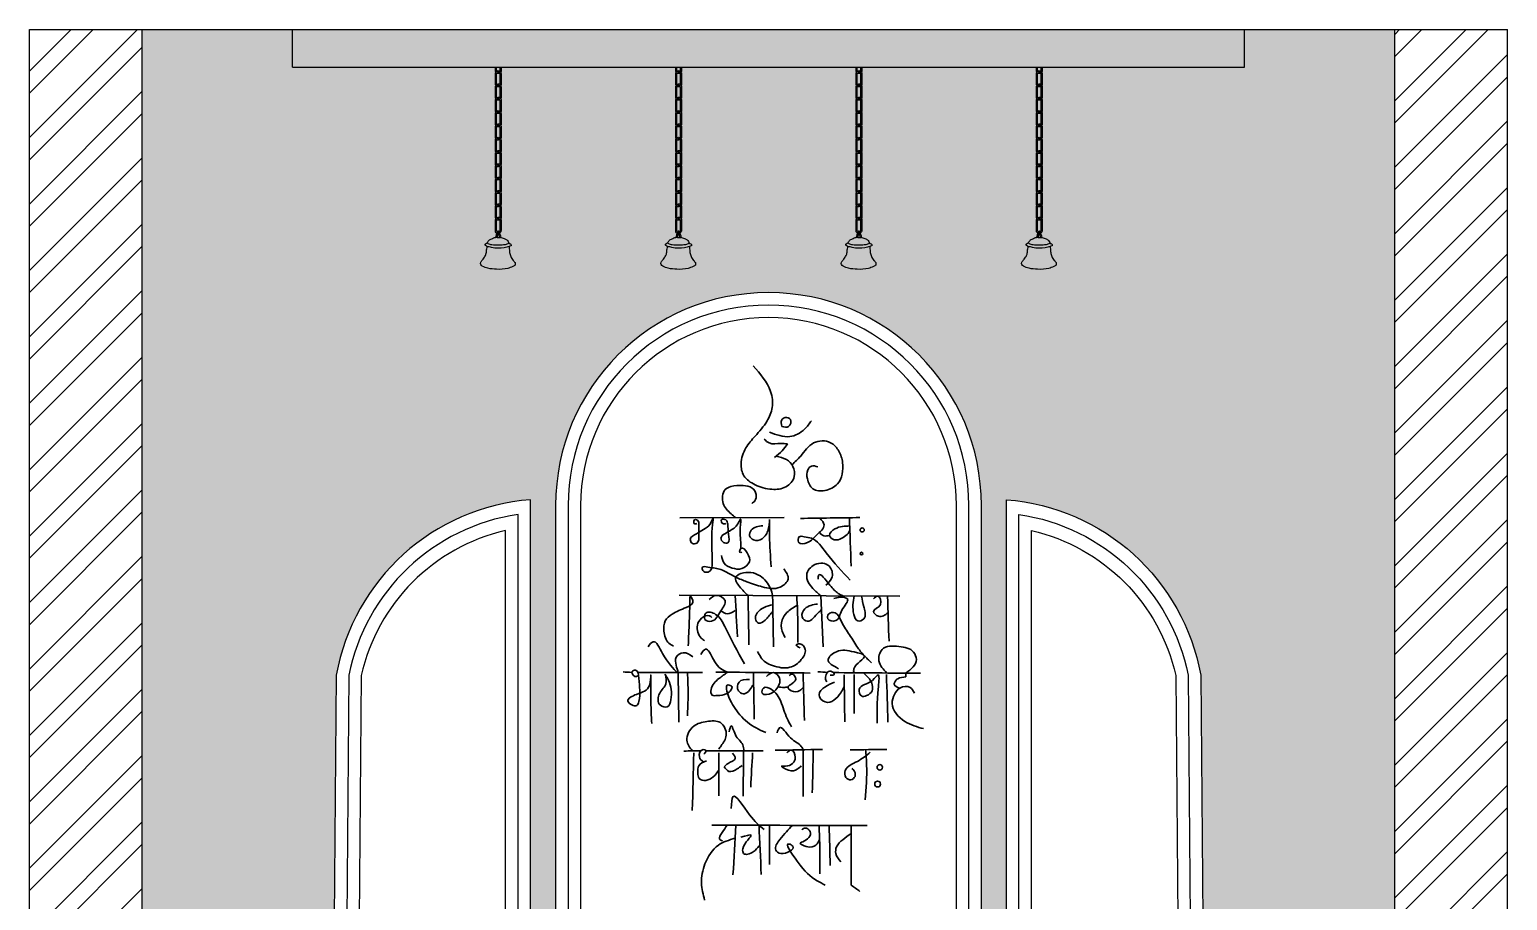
# Model space of a CAD drawing. Header units: inches. Extents: x 12792 to 19925, y -3298 to -817.
# Drawn here: x 17977.4 to 18095.4, y -947.3 to -877.7 of the extents above; entities that cross this region are included whole.
import ezdxf

# ---------------------------------------------------------------- set-up
doc = ezdxf.new("R2010")
doc.units = ezdxf.units.IN
doc.header["$MEASUREMENT"] = 0
doc.layers.add('IEL-HATCH-002', color=7, linetype='Continuous')

# ---------------------------------------------------------------- blocks, each defined once
blk = doc.blocks.new('gre')
at = {"color": 253, "lineweight": 30}
for p, q in [((18587.99, -1578.35), (18595.98, -1578.31)), ((18587.94, -1584.26), (18604.81, -1584.33)), ((18598.78, -1584.3), (18598.95, -1588.19)), ((18587.88, -1590.24), (18587.93, -1593.96))]:
    blk.add_line(p, q, dxfattribs=at)
for centre, radius in [((18601.93, -1579.27), 0.157), ((18601.88, -1581.08), 0.1), ((18603.27, -1597.4), 0.208), ((18603.11, -1598.68), 0.221)]:
    blk.add_circle(centre, radius, dxfattribs=at)
for points in [[(18595.34, -1573.65), (18596.14, -1573.9), (18596.64, -1574.42), (18596.74, -1575.2), (18596.1, -1575.98), (18595.03, -1576.17), (18593.75, -1575.82), (18592.89, -1575.13), (18592.68, -1574.22), (18593.05, -1573.01), (18593.75, -1572.11), (18594.66, -1570.95), (18595.06, -1569.92), (18594.93, -1568.7), (18593.61, -1566.75)], [(18598.05, -1570.93), (18597.53, -1571.57), (18596.39, -1572.14), (18594.86, -1571.8)], [(18595.8, -1571.36), (18596.31, -1571.38), (18596.45, -1570.83), (18596.05, -1570.69), (18595.78, -1570.87), (18595.8, -1571.36)], [(18594.44, -1572.34), (18594.83, -1572.63), (18595.71, -1572.67), (18596.22, -1572.7)], [(18596.56, -1574.29), (18597.23, -1573.63), (18598.22, -1572.63), (18599.52, -1572.61), (18600.15, -1573.26), (18600.43, -1574.13), (18600.04, -1575.76), (18599.08, -1576.26), (18598.16, -1576.13), (18597.74, -1575.37), (18597.77, -1574.69), (18598.05, -1574.4), (18598.55, -1574.46)], [(18596.22, -1572.7), (18595.82, -1573.23), (18595.22, -1573.74)], [(18592.26, -1578.33), (18591.92, -1578.04), (18591.32, -1577.26), (18591.27, -1576.69), (18591.47, -1576.19), (18591.89, -1575.96), (18592.83, -1575.89), (18593.52, -1576.07), (18593.83, -1576.56), (18593.72, -1577.06), (18593.5, -1577.25)], [(18589.31, -1578.78), (18589.1, -1578.79), (18589.12, -1578.51), (18589.4, -1578.59), (18589.45, -1578.93), (18589.46, -1579.72), (18589.3, -1580.27), (18588.94, -1580.29), (18588.8, -1580), (18589.27, -1579.56), (18589.8, -1579.23), (18590.33, -1578.79), (18590.54, -1578.36), (18590.5, -1578.86), (18590.44, -1579.87), (18590.46, -1581.21), (18590.46, -1581.9), (18590.38, -1582.33), (18590.08, -1582.51), (18589.76, -1582.37), (18589.71, -1582.14), (18590.15, -1582.11), (18591.13, -1582.3), (18592.28, -1582.88), (18593.12, -1583.23), (18594.3, -1583.62), (18595.66, -1583.64), (18596.27, -1583.02), (18595.94, -1582.24)], [(18591.52, -1578.78), (18591.28, -1578.79), (18591.17, -1578.49), (18591.51, -1578.51), (18591.66, -1578.84), (18591.72, -1579.59), (18591.66, -1580.26), (18591.34, -1580.22), (18591.14, -1579.89), (18591.43, -1579.56), (18591.9, -1579.29), (18592.49, -1578.71), (18592.63, -1578.44), (18592.62, -1579.12), (18592.65, -1580.19), (18592.66, -1580.69)], [(18594.35, -1578.95), (18593.45, -1579.29), (18593.33, -1579.72), (18593.63, -1580.04), (18594.29, -1579.94), (18594.75, -1579.24), (18594.85, -1578.48)], [(18594.85, -1578.48), (18594.85, -1579.7), (18594.98, -1582.09)], [(18598.69, -1578.37), (18599.02, -1578.89), (18598.45, -1579.66), (18597.75, -1580.24), (18597.07, -1580.21), (18597.11, -1579.8), (18597.49, -1579.79), (18598.05, -1579.91), (18599.18, -1581.02), (18601.02, -1583.11)], [(18597.22, -1578.39), (18601.76, -1578.33)], [(18600.98, -1578.97), (18599.84, -1579.2), (18599.44, -1579.69), (18599.8, -1580.02), (18600.37, -1579.9), (18600.99, -1579.24), (18600.98, -1578.97)], [(18600.95, -1578.34), (18601.09, -1582.05)], [(18598.65, -1579.47), (18598.99, -1579.72), (18599.44, -1579.69)], [(18592.74, -1580.97), (18592.58, -1580.97), (18592.66, -1580.69), (18593.14, -1581.03), (18593.31, -1581.71), (18592.73, -1582.22), (18591.99, -1582.18), (18591.38, -1581.82), (18591.19, -1581.22)], [(18593.21, -1584.28), (18592.55, -1583.58), (18592.27, -1582.88), (18592.66, -1582.61), (18594.13, -1582.78), (18594.92, -1583.74), (18595.09, -1584.29)], [(18598.78, -1584.3), (18598.16, -1583.74), (18597.69, -1582.72), (18598.32, -1581.92), (18599.42, -1582.05), (18599.63, -1582.85), (18599.15, -1583.5)], [(18598.57, -1583.03), (18598.6, -1582.73), (18599.46, -1583.48), (18600.1, -1584.12), (18600.46, -1584.31)], [(18588.78, -1584.26), (18589, -1584.79), (18588.49, -1585.19), (18587.41, -1585.7), (18586.89, -1586.21), (18586.78, -1587), (18587.17, -1587.93), (18587.52, -1588.15)], [(18588.78, -1584.26), (18588.72, -1586.25), (18588.64, -1588.12)], [(18590.24, -1584.58), (18590.76, -1584.27), (18591.45, -1584.66), (18591.13, -1585.45), (18590.43, -1586.24), (18589.91, -1586.1), (18589.99, -1585.63), (18590.73, -1585.72), (18591.43, -1586.64), (18592.93, -1589.5)], [(18592.23, -1584.27), (18592.4, -1587.43)], [(18593.21, -1584.28), (18593.28, -1588.04)], [(18595.09, -1584.29), (18595.15, -1588.2)], [(18596.93, -1584.29), (18597.02, -1586.56), (18597.01, -1587.88)], [(18598.52, -1584.93), (18597.56, -1585.29), (18597.34, -1585.9), (18597.74, -1586.25), (18598.59, -1585.57), (18598.78, -1585.41), (18598.83, -1585.33)], [(18599.76, -1584.51), (18600.24, -1584.41), (18600.8, -1584.54), (18600.38, -1585.39), (18599.91, -1586.2), (18599.3, -1586.05), (18599.35, -1585.71), (18599.87, -1585.6), (18600.3, -1586.18), (18600.89, -1587.17), (18601.53, -1588.18), (18602.06, -1588.85), (18602.64, -1589.41)], [(18601.31, -1584.31), (18601.29, -1585.73), (18601.6, -1586.22), (18602.05, -1586.07), (18602.07, -1585.21), (18601.87, -1584.32)], [(18602.79, -1584.53), (18603.13, -1584.32), (18603.32, -1584.97), (18602.79, -1585.49), (18603.17, -1585.87), (18603.9, -1585.6)], [(18603.86, -1584.32), (18603.98, -1587.78)], [(18590.45, -1585.96), (18590.26, -1585.82), (18589.66, -1586.02), (18589.34, -1586.55), (18589.64, -1587.54), (18589.89, -1587.73)], [(18591.13, -1585.46), (18591.62, -1585.68), (18592.22, -1585.43)], [(18595.1, -1584.99), (18594.43, -1585.19), (18593.81, -1585.81), (18593.78, -1586.06), (18594.02, -1586.39), (18594.51, -1586.17), (18595.04, -1585.54), (18595.08, -1585.49)], [(18596.96, -1585.02), (18596.18, -1585.58), (18595.82, -1586.15), (18595.81, -1587), (18596.04, -1587.48)], [(18585.57, -1588.19), (18585.95, -1587.81), (18586.68, -1588.71), (18587.88, -1590.24)], [(18589.6, -1588.79), (18589.96, -1588.37), (18590.57, -1589.18), (18591.51, -1590.08), (18591.65, -1590.13)], [(18597.19, -1588.28), (18596.89, -1588.05), (18597.16, -1587.98), (18597.58, -1588.4), (18597.28, -1589.18), (18596.41, -1589.76), (18595.07, -1589.63), (18594.54, -1589.38), (18593.93, -1588.55)], [(18603.82, -1590.2), (18603.21, -1589.28), (18603.45, -1588.41), (18604.74, -1588.17), (18605.86, -1588.61), (18606.07, -1589.17), (18605.26, -1590.21)], [(18587.88, -1590.16), (18587.72, -1589.61), (18587.72, -1588.99), (18588.26, -1588.65), (18588.99, -1588.97)], [(18600.13, -1589.87), (18599.33, -1589.18), (18599.96, -1588.57), (18601.32, -1588.59), (18602.1, -1588.89), (18601.29, -1589.88), (18601.29, -1590.18)], [(18583.67, -1590.12), (18584.33, -1590.15)], [(18584.78, -1590.42), (18584.7, -1590.47), (18584.34, -1590.11), (18584.62, -1589.98), (18584.87, -1590.6), (18584.87, -1592.37), (18584.71, -1592.69), (18584.04, -1592.35), (18584.7, -1591.83), (18585.67, -1591.15), (18585.78, -1590.37), (18585.78, -1591.9), (18585.86, -1594.06)], [(18584.8, -1590.16), (18589.74, -1590.16)], [(18586.87, -1590.3), (18586.94, -1591.02), (18586.46, -1591.74), (18586.51, -1592.66), (18587.04, -1592.78), (18587.32, -1592.24), (18587.13, -1590.75), (18586.87, -1590.3)], [(18588.58, -1590.1), (18588.63, -1592.09), (18588.58, -1593.46)], [(18591.66, -1590.14), (18590.99, -1590.62), (18590.39, -1591.46), (18590.46, -1591.88), (18590.87, -1591.92), (18591.59, -1591.77), (18591.96, -1591.23), (18591.7, -1591.11), (18591.75, -1592.05), (18592.13, -1592.77), (18593.17, -1593.96), (18594.56, -1594.75)], [(18590.76, -1590.13), (18597.95, -1590.2)], [(18593.62, -1590.16), (18593.68, -1593.72)], [(18594.62, -1590.46), (18595.15, -1590.17), (18595.61, -1590.58), (18595.32, -1591.49), (18594.61, -1591.85), (18594.29, -1591.74), (18594.39, -1591.35), (18594.97, -1591.44), (18595.71, -1592.38), (18596.19, -1593.67), (18596.54, -1594.31)], [(18596.34, -1590.4), (18596.57, -1590.28), (18596.85, -1590.66), (18596.44, -1591.09), (18596.27, -1591.26), (18596.51, -1591.56), (18597.17, -1591.53), (18597.4, -1591.33)], [(18597.41, -1590.19), (18597.51, -1593.83)], [(18598.55, -1590.11), (18599.29, -1590.15)], [(18599.47, -1590.37), (18599.8, -1590.31), (18599.54, -1590.06), (18599.12, -1590.61), (18599.22, -1590.87)], [(18599.72, -1590.17), (18606.38, -1590.22)], [(18600.55, -1590.34), (18600.6, -1593.94)], [(18601.31, -1590.31), (18601.32, -1593.28)], [(18602.07, -1590.24), (18602.48, -1590.65), (18602.68, -1591.56), (18602.27, -1591.93), (18601.87, -1591.95), (18601.71, -1591.45), (18602.72, -1590.76), (18603.14, -1590.34), (18603.17, -1591.24), (18603.07, -1594.02)], [(18603.78, -1590.31), (18603.9, -1593.96)], [(18605.27, -1590.5), (18604.64, -1590.64), (18604.45, -1590.84), (18604.38, -1591.06), (18604.81, -1591.35)], [(18605.26, -1590.21), (18605.27, -1590.5)], [(18593.32, -1590.69), (18592.52, -1590.9), (18592.48, -1591.56), (18592.84, -1591.79), (18593.53, -1591.21), (18593.59, -1591.09)], [(18595.5, -1591.26), (18595.94, -1591.3), (18596.27, -1591.26)], [(18599.82, -1590.91), (18599.08, -1591.27), (18598.63, -1591.86), (18599.11, -1592.41), (18600.29, -1591.72), (18600.52, -1591.28)], [(18605.92, -1591.73), (18605.6, -1591.31), (18604.81, -1591.35), (18604.4, -1591.83), (18604.21, -1592.52), (18605.19, -1593.9), (18606.62, -1594.45)], [(18588.96, -1596.15), (18588.54, -1595.34), (18589.06, -1594.26), (18590.06, -1593.91), (18591.1, -1593.99), (18591.54, -1594.95), (18591.15, -1595.76), (18590.97, -1596.02)], [(18591.76, -1594.68), (18591.92, -1594.24), (18592.24, -1594.91), (18592.8, -1595.69), (18592.89, -1596.14)], [(18595.43, -1594.76), (18595.6, -1594.39), (18596.46, -1595.16), (18597.28, -1595.81), (18597.43, -1596.06)], [(18589.84, -1596.4), (18589.99, -1596.12), (18589.79, -1596.05), (18589.49, -1596.6), (18589.82, -1597)], [(18592.86, -1596.2), (18592.84, -1599.6)], [(18595.28, -1596.1), (18598.9, -1596.03)], [(18596.17, -1596.29), (18596.5, -1596.08), (18596.82, -1596.63), (18596.07, -1597.31), (18595.79, -1597.31), (18596.3, -1597.63), (18596.97, -1597.55), (18597.28, -1597.28)], [(18597.43, -1596.06), (18597.42, -1599.63)], [(18598.19, -1596.05), (18598.12, -1599.35)], [(18601, -1596.07), (18603.8, -1596.03)], [(18602.19, -1596.05), (18602.27, -1597.24), (18602.16, -1599.89)], [(18589.07, -1596.3), (18588.95, -1600.7)], [(18590.03, -1596.92), (18589.44, -1597.28), (18589.37, -1597.83), (18589.47, -1598.25), (18589.99, -1598.4), (18590.98, -1597.62)], [(18590.98, -1596.3), (18590.98, -1599.57)], [(18592.01, -1596.32), (18592.23, -1596.72), (18591.68, -1597.11), (18591.39, -1597.36)], [(18591.39, -1597.36), (18591.74, -1597.71), (18592.37, -1597.53), (18592.75, -1597.26)], [(18593.56, -1596.29), (18593.41, -1598.92)], [(18602.54, -1596.25), (18601.56, -1596.95), (18600.64, -1597.64), (18600.68, -1598.18), (18601.06, -1598.35), (18601.38, -1598.1), (18601.23, -1597.56), (18601.15, -1597.49)], [(18591.92, -1600.54), (18592.07, -1599.64), (18593.32, -1601.03), (18594.44, -1602.16)], [(18590.44, -1601.82), (18602.3, -1601.85)], [(18591.61, -1601.83), (18591.23, -1602.39), (18591.04, -1602.89), (18591.26, -1603.02)], [(18592.27, -1601.83), (18592.06, -1605.62)], [(18594.05, -1601.83), (18594.22, -1605.59)], [(18594.84, -1601.83), (18594.84, -1604.83)], [(18596.6, -1601.84), (18595.65, -1602.91), (18595.32, -1603.72), (18595.72, -1603.98), (18596.62, -1603.42), (18596.35, -1603.26), (18596.97, -1604.58), (18598.5, -1606.07), (18599.1, -1606.41)], [(18598.64, -1601.84), (18598.69, -1603.64), (18598.7, -1605.54)], [(18599.4, -1601.84), (18599.49, -1604.89)], [(18601.09, -1601.85), (18601.09, -1606.4)], [(18592.21, -1602.82), (18590.95, -1603.35), (18589.92, -1604.78), (18589.65, -1606.25), (18589.89, -1607.54)], [(18592.67, -1602.74), (18593.43, -1602.58), (18592.81, -1603.62), (18592.87, -1603.98), (18593.61, -1603.85), (18594.05, -1603.4)], [(18597.32, -1602.18), (18597.55, -1602.04), (18597.95, -1602.31), (18597.39, -1603.09), (18597.22, -1603.16), (18597.91, -1603.49), (18598.5, -1603.24), (18598.64, -1602.97)], [(18601.09, -1602.45), (18600.44, -1602.93), (18599.97, -1603.48), (18599.91, -1603.98), (18600.31, -1604.63)], [(18601.09, -1606.4), (18601.76, -1606.88)]]:
    blk.add_spline(points, degree=3, dxfattribs=at)
for points in [[(18588.31, -1596.16), (18588.74, -1596.15), (18589.17, -1596.15), (18589.6, -1596.15)], [(18590, -1596.15), (18591.46, -1596.15), (18592.91, -1596.14), (18594.37, -1596.14)]]:
    blk.add_open_spline(points, degree=3, dxfattribs=at)
blk = doc.blocks.new('eah')
at = {"color": 18, "true_color": 0x000000}
for points in [[(18481.64, -1977.61, -0.594713), (18481.29, -1977.42), (18481.29, -1977.14)], [(18481.64, -1978.68, -0.594713), (18481.29, -1978.48), (18481.29, -1977.65, -0.131652), (18481.32, -1977.53, -0.131652)], [(18481.58, -1977.53, -0.566983), (18481.39, -1977.42), (18481.39, -1977.14)], [(18481.39, -1977.46, -0.594713), (18481.75, -1977.65), (18481.75, -1978.48, -0.131653), (18481.72, -1978.6)], [(18481.58, -1978.6, -0.566983), (18481.39, -1978.48), (18481.39, -1977.65, -0.072036), (18481.39, -1977.61, -0.072036)], [(18481.46, -1977.53, -0.566983), (18481.65, -1977.65), (18481.65, -1978.48, -0.072036), (18481.64, -1978.52)], [(18481.65, -1977.14), (18481.65, -1977.42, -0.072036), (18481.64, -1977.46, -0.072036)], [(18481.75, -1977.14), (18481.75, -1977.42, -0.131652), (18481.72, -1977.53, -0.131652)], [(18481.64, -1979.74, -0.594713), (18481.29, -1979.55), (18481.29, -1978.71, -0.131652), (18481.32, -1978.6, -0.131652)], [(18481.39, -1978.52, -0.594713), (18481.75, -1978.71), (18481.75, -1979.55, -0.131652), (18481.72, -1979.66)], [(18481.58, -1979.66, -0.566983), (18481.39, -1979.55), (18481.39, -1978.71, -0.072036), (18481.39, -1978.68, -0.072036)], [(18481.46, -1978.6, -0.566983), (18481.65, -1978.71), (18481.65, -1979.55, -0.072036), (18481.64, -1979.58)], [(18481.64, -1980.81, -0.594713), (18481.29, -1980.61), (18481.29, -1979.78, -0.131652), (18481.32, -1979.66, -0.131652)], [(18481.39, -1979.58, -0.594713), (18481.75, -1979.78), (18481.75, -1980.61, -0.131652), (18481.72, -1980.73)], [(18481.58, -1980.73, -0.566983), (18481.39, -1980.61), (18481.39, -1979.78, -0.072036), (18481.39, -1979.74, -0.072036)], [(18481.46, -1979.66, -0.566983), (18481.65, -1979.78), (18481.65, -1980.61, -0.072036), (18481.64, -1980.65)], [(18481.64, -1981.87, -0.594713), (18481.29, -1981.68), (18481.29, -1980.84, -0.131653), (18481.32, -1980.73, -0.131653)], [(18481.39, -1980.65, -0.594713), (18481.75, -1980.84), (18481.75, -1981.68, -0.131653), (18481.72, -1981.79)], [(18481.58, -1981.79, -0.566983), (18481.39, -1981.68), (18481.39, -1980.84, -0.072036), (18481.39, -1980.81, -0.072036)], [(18481.46, -1980.73, -0.566983), (18481.65, -1980.84), (18481.65, -1981.68, -0.072036), (18481.64, -1981.71)], [(18481.64, -1982.93, -0.594713), (18481.29, -1982.74), (18481.29, -1981.91, -0.131652), (18481.32, -1981.79, -0.131652)], [(18481.39, -1981.71, -0.594713), (18481.75, -1981.91), (18481.75, -1982.74, -0.131652), (18481.72, -1982.85)], [(18481.58, -1982.85, -0.566983), (18481.39, -1982.74), (18481.39, -1981.91, -0.072036), (18481.39, -1981.87, -0.072036)], [(18481.46, -1981.79, -0.566983), (18481.65, -1981.91), (18481.65, -1982.74, -0.072036), (18481.64, -1982.78)], [(18481.64, -1984, -0.594713), (18481.29, -1983.8), (18481.29, -1982.97, -0.131653), (18481.32, -1982.85, -0.131653)], [(18481.39, -1982.78, -0.594713), (18481.75, -1982.97), (18481.75, -1983.8, -0.131653), (18481.72, -1983.92)], [(18481.58, -1983.92, -0.566983), (18481.39, -1983.8), (18481.39, -1982.97, -0.072036), (18481.39, -1982.93, -0.072036)], [(18481.46, -1982.85, -0.566983), (18481.65, -1982.97), (18481.65, -1983.8, -0.072036), (18481.64, -1983.84)], [(18481.64, -1985.06, -0.594713), (18481.29, -1984.87), (18481.29, -1984.03, -0.131652), (18481.32, -1983.92, -0.131652)], [(18481.39, -1983.84, -0.594713), (18481.75, -1984.03), (18481.75, -1984.87, -0.131653), (18481.72, -1984.98)], [(18481.58, -1984.98, -0.566983), (18481.39, -1984.87), (18481.39, -1984.03, -0.072036), (18481.39, -1984, -0.072036)], [(18481.46, -1983.92, -0.566983), (18481.65, -1984.03), (18481.65, -1984.87, -0.072036), (18481.64, -1984.9)], [(18481.64, -1986.12, -0.594713), (18481.29, -1985.93), (18481.29, -1985.1, -0.131652), (18481.32, -1984.98, -0.131652)], [(18481.39, -1984.9, -0.594713), (18481.75, -1985.1), (18481.75, -1985.93, -0.131653), (18481.72, -1986.05)], [(18481.58, -1986.05, -0.566983), (18481.39, -1985.93), (18481.39, -1985.1, -0.072036), (18481.39, -1985.06, -0.072036)], [(18481.39, -1985.97, -0.594713), (18481.75, -1986.16), (18481.75, -1987, -0.131653), (18481.72, -1987.11)], [(18481.46, -1984.98, -0.566983), (18481.65, -1985.1), (18481.65, -1985.93, -0.072036), (18481.64, -1985.97)], [(18481.64, -1987.19, -0.594713), (18481.29, -1987), (18481.29, -1986.16, -0.131652), (18481.32, -1986.05, -0.131652)], [(18481.64, -1988.25, -0.594713), (18481.29, -1988.06), (18481.29, -1987.23, -0.131652), (18481.32, -1987.11, -0.131652)], [(18481.58, -1987.11, -0.566983), (18481.39, -1987), (18481.39, -1986.16, -0.072036), (18481.39, -1986.12, -0.072036)], [(18481.39, -1987.03, -0.594713), (18481.75, -1987.23), (18481.75, -1988.06, -0.131652), (18481.72, -1988.17)], [(18481.46, -1986.05, -0.566983), (18481.65, -1986.16), (18481.65, -1987, -0.072036), (18481.64, -1987.03)], [(18481.46, -1987.11, -0.566983), (18481.65, -1987.23), (18481.65, -1988.06, -0.072036), (18481.64, -1988.1)], [(18481.64, -1989.32, -0.594713), (18481.29, -1989.12), (18481.29, -1988.29, -0.131653), (18481.32, -1988.17, -0.131653)], [(18481.58, -1988.17, -0.566983), (18481.39, -1988.06), (18481.39, -1987.23, -0.072036), (18481.39, -1987.19, -0.072036)], [(18481.39, -1988.1, -0.594713), (18481.75, -1988.29), (18481.75, -1989.12, -0.131653), (18481.72, -1989.24)], [(18481.58, -1989.24, -0.566983), (18481.39, -1989.12), (18481.39, -1988.29, -0.072036), (18481.39, -1988.25, -0.072036)], [(18481.46, -1988.17, -0.566983), (18481.65, -1988.29), (18481.65, -1989.12, -0.072036), (18481.64, -1989.16)], [(18481.55, -1990.42, -0.457298), (18481.29, -1990.19), (18481.29, -1989.35, -0.131652), (18481.32, -1989.24, -0.131652)], [(18481.39, -1989.16, -0.594713), (18481.75, -1989.35), (18481.75, -1990.19, -0.255158), (18481.64, -1990.38)], [(18481.52, -1990.32, -0.427611), (18481.39, -1990.19), (18481.39, -1989.35, -0.072036), (18481.39, -1989.32, -0.072036)], [(18481.46, -1989.24, -0.566983), (18481.65, -1989.35), (18481.65, -1990.19, -0.221324), (18481.6, -1990.29)]]:
    blk.add_lwpolyline(points, format="xyb", dxfattribs=at)
for points, knots in [([(18481.4, -1990.38), (18481.38, -1990.43), (18481.33, -1990.57), (18481.35, -1990.7), (18481.28, -1990.74), (18481.28, -1990.74)], [0.7792624, 0.7792624, 0.7792624, 0.7792624, 0.8945817, 1.1143639, 1.1228898, 1.1228898, 1.1228898, 1.1228898]), ([(18481.49, -1990.42), (18481.48, -1990.44), (18481.47, -1990.46), (18481.45, -1990.53), (18481.45, -1990.57), (18481.43, -1990.66), (18481.43, -1990.7), (18481.41, -1990.74), (18481.4, -1990.75), (18481.4, -1990.76)], [0.7735575, 0.7735575, 0.7735575, 0.7735575, 0.8361623, 0.8361623, 0.9747638, 0.9747638, 1.0561132, 1.0561132, 1.0687794, 1.0687794, 1.0687794, 1.0687794]), ([(18481.75, -1990.74), (18481.73, -1990.67), (18481.68, -1990.51), (18481.59, -1990.17), (18481.48, -1990.25), (18481.45, -1990.3)], [0, 0, 0, 0, 0.2324444, 0.5461904, 0.6949122, 0.6949122, 0.6949122, 0.6949122]), ([(18481.65, -1990.77), (18481.63, -1990.7), (18481.61, -1990.63), (18481.57, -1990.48), (18481.55, -1990.41), (18481.52, -1990.31)], [0, 0, 0, 0, 0.224684, 0.224684, 0.4060384, 0.4060384, 0.4060384, 0.4060384])]:
    blk.add_open_spline(points, degree=3, knots=knots, dxfattribs=at)
blk.add_open_spline([(18481.52, -1990.31), (18481.52, -1990.31), (18481.52, -1990.31), (18481.52, -1990.32)], degree=3, dxfattribs=at)
for points in [[(18481.75, -1990.74), (18482.06, -1990.86), (18482.25, -1990.97), (18482.35, -1991.15), (18482.37, -1991.19), (18482.43, -1991.22), (18482.54, -1991.29), (18482.56, -1991.36), (18482.52, -1991.42), (18482.39, -1991.46), (18482.39, -1991.53), (18482.43, -1991.95), (18482.52, -1992.27), (18482.71, -1992.57), (18482.86, -1992.75), (18482.86, -1992.94), (18482.68, -1993.06), (18482.28, -1993.21), (18481.39, -1993.28), (18480.7, -1993.2), (18480.25, -1993.02), (18480.12, -1992.9), (18480.13, -1992.72), (18480.26, -1992.53), (18480.46, -1992.25), (18480.56, -1992), (18480.61, -1991.64), (18480.63, -1991.45), (18480.51, -1991.39), (18480.47, -1991.32), (18480.51, -1991.24), (18480.65, -1991.17), (18480.69, -1991.09), (18480.78, -1990.98), (18481, -1990.84), (18481.29, -1990.73)], [(18482.39, -1991.46), (18482, -1991.56), (18480.99, -1991.54), (18480.63, -1991.45)], [(18482.36, -1991.21), (18482.21, -1991.28), (18481.93, -1991.34), (18481.5, -1991.35), (18481.02, -1991.33), (18480.73, -1991.24), (18480.65, -1991.17)], [(18481.75, -1990.74), (18481.62, -1990.77), (18481.29, -1990.73)]]:
    blk.add_spline(points, degree=3, dxfattribs=at)
blk = doc.blocks.new('3t3t')
at = {"layer": 'IEL-HATCH-002', "true_color": 0x9d754d, "transparency": 33554687}
h = blk.add_hatch(color=35, dxfattribs=at)
h.dxf.hatch_style = 1
h.set_gradient(color1=(229, 232, 120), color2=(200, 201, 45), name='CYLINDER')
edge = h.paths.add_edge_path()
edge.add_spline(control_points=[(18480.63, -1991.45), (18480.66, -1991.49), (18480.57, -1991.72), (18480.6, -1991.97), (18480.46, -1992.28), (18480.28, -1992.5), (18480.13, -1992.7), (18480.08, -1992.92), (18480.34, -1993.09), (18480.76, -1993.23), (18481.46, -1993.29), (18482.15, -1993.29), (18482.6, -1993.09), (18482.89, -1992.97), (18482.88, -1992.71), (18482.67, -1992.55), (18482.51, -1992.28), (18482.41, -1991.92), (18482.41, -1991.67), (18482.38, -1991.48), (18482.39, -1991.46), (18482.39, -1991.46)], knot_values=[1.281649, 1.281649, 1.281649, 1.281649, 1.462183, 1.827128, 2.097021, 2.445955, 2.674552, 2.853319, 3.031562, 3.521678, 4.216955, 5.103339, 5.528803, 5.742758, 5.940176, 6.171167, 6.523573, 6.851688, 7.271629, 7.343185, 7.344284, 7.344284, 7.344284, 7.344284], degree=3, periodic=0)
edge.add_spline(control_points=[(18482.39, -1991.46), (18482.26, -1991.5), (18481.81, -1991.63), (18481.2, -1991.6), (18480.75, -1991.48), (18480.63, -1991.45)], knot_values=[0, 0, 0, 0, 0.401836, 1.413154, 1.782792, 1.782792, 1.782792, 1.782792], degree=3, periodic=0)
edge = h.paths.add_edge_path()
edge.add_spline(control_points=[(18482.39, -1991.46), (18482.41, -1991.43), (18482.51, -1991.45), (18482.57, -1991.36), (18482.54, -1991.26), (18482.45, -1991.23), (18482.36, -1991.21), (18482.34, -1991.09), (18482.26, -1990.95), (18482.02, -1990.85), (18481.85, -1990.78), (18481.75, -1990.74)], knot_values=[0, 0, 0, 0, 0.130991, 0.201679, 0.280578, 0.405346, 0.475501, 0.518858, 0.722277, 0.949703, 1.281649, 1.281649, 1.281649, 1.281649], degree=3, periodic=0)
edge.add_spline(control_points=[(18481.75, -1990.74), (18481.72, -1990.75), (18481.68, -1990.76), (18481.65, -1990.76)], knot_values=[0, 0, 0, 0, 0.099833, 0.099833, 0.099833, 0.099833], degree=3, periodic=0)
edge.add_spline(control_points=[(18481.65, -1990.76), (18481.64, -1990.76), (18481.56, -1990.78), (18481.47, -1990.77), (18481.4, -1990.76)], knot_values=[0.099833, 0.099833, 0.099833, 0.099833, 0.126606, 0.35337, 0.35337, 0.35337, 0.35337], degree=3, periodic=0)
edge.add_spline(control_points=[(18481.4, -1990.76), (18481.36, -1990.75), (18481.32, -1990.74), (18481.29, -1990.73)], knot_values=[0.35337, 0.35337, 0.35337, 0.35337, 0.466976, 0.466976, 0.466976, 0.466976], degree=3, periodic=0)
edge.add_spline(control_points=[(18481.28, -1990.74), (18481.28, -1990.74), (18481.28, -1990.73), (18481.29, -1990.73)], knot_values=[1.114364, 1.114364, 1.114364, 1.114364, 1.12289, 1.12289, 1.12289, 1.12289], degree=3, periodic=0)
edge.add_spline(control_points=[(18481.29, -1990.73), (18481.19, -1990.77), (18481.01, -1990.83), (18480.8, -1990.94), (18480.7, -1991.07), (18480.67, -1991.15), (18480.65, -1991.17)], knot_values=[7.814467, 7.814467, 7.814467, 7.814467, 8.117805, 8.378292, 8.52191, 8.608113, 8.608113, 8.608113, 8.608113], degree=3, periodic=0)
edge.add_spline(control_points=[(18480.65, -1991.17), (18480.65, -1991.17), (18480.62, -1991.21), (18480.51, -1991.21), (18480.46, -1991.32), (18480.51, -1991.41), (18480.61, -1991.42), (18480.63, -1991.45), (18480.63, -1991.45)], knot_values=[7.344284, 7.344284, 7.344284, 7.344284, 7.34959, 7.508053, 7.59693, 7.667164, 7.803584, 7.814467, 7.814467, 7.814467, 7.814467], degree=3, periodic=0)
edge.add_spline(control_points=[(18480.63, -1991.45), (18480.75, -1991.48), (18481.2, -1991.6), (18481.81, -1991.63), (18482.26, -1991.5), (18482.39, -1991.46)], knot_values=[0, 0, 0, 0, 0.369638, 1.380956, 1.782792, 1.782792, 1.782792, 1.782792], degree=3, periodic=0)
edge = h.paths.add_edge_path()
edge.add_spline(control_points=[(18481.75, -1990.74), (18481.73, -1990.67), (18481.7, -1990.57), (18481.66, -1990.42), (18481.64, -1990.38)], knot_values=[0, 0, 0, 0, 0.232444, 0.346602, 0.346602, 0.346602, 0.346602], degree=3, periodic=0)
edge.add_spline(control_points=[(18481.64, -1990.38), (18481.63, -1990.35), (18481.62, -1990.31), (18481.6, -1990.29)], knot_values=[0.346602, 0.346602, 0.346602, 0.346602, 0.439499, 0.439499, 0.439499, 0.439499], degree=3, periodic=0)
edge.add_spline(control_points=[(18481.6, -1990.29), (18481.59, -1990.26), (18481.54, -1990.21), (18481.48, -1990.25), (18481.45, -1990.3)], knot_values=[0.439499, 0.439499, 0.439499, 0.439499, 0.54619, 0.694912, 0.694912, 0.694912, 0.694912], degree=3, periodic=0)
edge.add_arc((18481.52, -1990.19), 0.131, 237.8013, 270.5044)
edge.add_spline(control_points=[(18481.52, -1990.32), (18481.52, -1990.31), (18481.52, -1990.31), (18481.52, -1990.31)], knot_values=[0.697561, 0.697561, 0.697561, 0.697561, 0.703416, 0.703416, 0.703416, 0.703416], degree=3, periodic=0)
edge.add_spline(control_points=[(18481.52, -1990.31), (18481.52, -1990.31), (18481.52, -1990.31), (18481.52, -1990.32)], knot_values=[0.399853, 0.399853, 0.399853, 0.399853, 0.406038, 0.406038, 0.406038, 0.406038], degree=3, periodic=0)
edge.add_spline(control_points=[(18481.52, -1990.32), (18481.53, -1990.35), (18481.54, -1990.39), (18481.55, -1990.42)], knot_values=[0.334076, 0.334076, 0.334076, 0.334076, 0.399853, 0.399853, 0.399853, 0.399853], degree=3, periodic=0)
edge.add_spline(control_points=[(18481.55, -1990.42), (18481.57, -1990.47), (18481.58, -1990.51), (18481.61, -1990.63), (18481.63, -1990.7), (18481.65, -1990.76)], knot_values=[0.004926, 0.004926, 0.004926, 0.004926, 0.114319, 0.114319, 0.334076, 0.334076, 0.334076, 0.334076], degree=3, periodic=0)
edge.add_spline(control_points=[(18481.65, -1990.76), (18481.68, -1990.76), (18481.72, -1990.75), (18481.75, -1990.74)], knot_values=[0, 0, 0, 0, 0.099833, 0.099833, 0.099833, 0.099833], degree=3, periodic=0)
edge = h.paths.add_edge_path()
edge.add_spline(control_points=[(18481.4, -1990.76), (18481.4, -1990.75), (18481.41, -1990.74), (18481.43, -1990.7), (18481.43, -1990.66), (18481.45, -1990.57), (18481.45, -1990.53), (18481.47, -1990.46), (18481.48, -1990.44), (18481.49, -1990.42)], knot_values=[0.773558, 0.773558, 0.773558, 0.773558, 0.786224, 0.786224, 0.867573, 0.867573, 1.006175, 1.006175, 1.068779, 1.068779, 1.068779, 1.068779], degree=3, periodic=0)
edge.add_arc((18481.52, -1990.19), 0.231, 238.5995, 263.133, ccw=False)
edge.add_spline(control_points=[(18481.4, -1990.38), (18481.38, -1990.43), (18481.33, -1990.57), (18481.34, -1990.69), (18481.29, -1990.73)], knot_values=[0.779262, 0.779262, 0.779262, 0.779262, 0.894582, 1.114364, 1.114364, 1.114364, 1.114364], degree=3, periodic=0)
edge.add_spline(control_points=[(18481.29, -1990.73), (18481.32, -1990.74), (18481.36, -1990.75), (18481.4, -1990.76)], knot_values=[0.35337, 0.35337, 0.35337, 0.35337, 0.466976, 0.466976, 0.466976, 0.466976], degree=3, periodic=0)
edge = h.paths.add_edge_path()
edge.add_line((18481.39, -1990.19), (18481.39, -1989.35))
edge.add_arc((18481.52, -1989.35), 0.131, 163.519, 180, ccw=False)
edge.add_arc((18481.52, -1989.12), 0.231, 210, 237.038, ccw=False)
edge.add_arc((18481.52, -1989.35), 0.231, 150, 180)
edge.add_line((18481.29, -1989.35), (18481.29, -1990.19))
edge.add_arc((18481.52, -1990.19), 0.231, 180, 278.298)
edge.add_spline(control_points=[(18481.55, -1990.42), (18481.54, -1990.39), (18481.53, -1990.35), (18481.52, -1990.32)], knot_values=[0.334076, 0.334076, 0.334076, 0.334076, 0.399853, 0.399853, 0.399853, 0.399853], degree=3, periodic=0)
edge.add_arc((18481.52, -1990.19), 0.131, 180, 272.6084, ccw=False)
edge = h.paths.add_edge_path()
edge.add_arc((18481.52, -1989.12), 0.131, 196.481, 241.79)
edge.add_arc((18481.52, -1989.35), 0.131, 0, 118.21, ccw=False)
edge.add_line((18481.65, -1989.35), (18481.65, -1990.19))
edge.add_arc((18481.52, -1990.19), 0.131, 310.0809, 360, ccw=False)
edge.add_spline(control_points=[(18481.6, -1990.29), (18481.62, -1990.31), (18481.63, -1990.35), (18481.64, -1990.38)], knot_values=[0.346602, 0.346602, 0.346602, 0.346602, 0.439499, 0.439499, 0.439499, 0.439499], degree=3, periodic=0)
edge.add_arc((18481.52, -1990.19), 0.231, 302.7438, 360)
edge.add_line((18481.75, -1990.19), (18481.75, -1989.35))
edge.add_arc((18481.52, -1989.35), 0.231, 360, 482.962)
h.paths.add_polyline_path([(18481.58, -1989.24, -0.566983), (18481.39, -1989.12), (18481.39, -1988.29, -0.072036), (18481.39, -1988.25, -0.118526), (18481.32, -1988.17, 0.131652), (18481.29, -1988.29), (18481.29, -1989.12, 0.594713), (18481.64, -1989.32, 0.200314)])
h.paths.add_polyline_path([(18481.75, -1988.29, 0.594713), (18481.39, -1988.1, 0.200314), (18481.46, -1988.17, -0.566983), (18481.65, -1988.29), (18481.65, -1989.12, -0.072036), (18481.64, -1989.16, -0.118526), (18481.72, -1989.24, 0.131652), (18481.75, -1989.12)])
h.paths.add_polyline_path([(18481.75, -1987.23, 0.594713), (18481.39, -1987.03, 0.200314), (18481.46, -1987.11, -0.566983), (18481.65, -1987.23), (18481.65, -1988.06, -0.072036), (18481.64, -1988.1, -0.118526), (18481.72, -1988.17, 0.131652), (18481.75, -1988.06)])
h.paths.add_polyline_path([(18481.39, -1987.23, -0.072036), (18481.39, -1987.19, -0.118526), (18481.32, -1987.11, 0.131652), (18481.29, -1987.23), (18481.29, -1988.06, 0.594713), (18481.64, -1988.25, 0.200314), (18481.58, -1988.17, -0.566983), (18481.39, -1988.06)])
h.paths.add_polyline_path([(18481.39, -1987), (18481.39, -1986.16, -0.072036), (18481.39, -1986.12, -0.118526), (18481.32, -1986.05, 0.131652), (18481.29, -1986.16), (18481.29, -1987, 0.594713), (18481.64, -1987.19, 0.200314), (18481.58, -1987.11, -0.566983)])
h.paths.add_polyline_path([(18481.75, -1986.16, 0.594713), (18481.39, -1985.97, 0.200314), (18481.46, -1986.05, -0.566983), (18481.65, -1986.16), (18481.65, -1987, -0.072036), (18481.64, -1987.03, -0.118526), (18481.72, -1987.11, 0.131652), (18481.75, -1987)])
h.paths.add_polyline_path([(18481.75, -1985.1, 0.594713), (18481.39, -1984.9, 0.200314), (18481.46, -1984.98, -0.566983), (18481.65, -1985.1), (18481.65, -1985.93, -0.072036), (18481.64, -1985.97, -0.118526), (18481.72, -1986.05, 0.131652), (18481.75, -1985.93)])
h.paths.add_polyline_path([(18481.75, -1984.03, 0.594713), (18481.39, -1983.84, 0.200314), (18481.46, -1983.92, -0.566983), (18481.65, -1984.03), (18481.65, -1984.87, -0.072036), (18481.64, -1984.9, -0.118526), (18481.72, -1984.98, 0.131652), (18481.75, -1984.87)])
h.paths.add_polyline_path([(18481.58, -1984.98, -0.566983), (18481.39, -1984.87), (18481.39, -1984.03, -0.072036), (18481.39, -1984, -0.118526), (18481.32, -1983.92, 0.131652), (18481.29, -1984.03), (18481.29, -1984.87, 0.594713), (18481.64, -1985.06, 0.200314)])
h.paths.add_polyline_path([(18481.39, -1985.1, -0.072036), (18481.39, -1985.06, -0.118526), (18481.32, -1984.98, 0.131652), (18481.29, -1985.1), (18481.29, -1985.93, 0.594713), (18481.64, -1986.12, 0.200314), (18481.58, -1986.05, -0.566983), (18481.39, -1985.93)])
h.paths.add_polyline_path([(18481.64, -1984, 0.200314), (18481.58, -1983.92, -0.566983), (18481.39, -1983.8), (18481.39, -1982.97, -0.072036), (18481.39, -1982.93, -0.118526), (18481.32, -1982.85, 0.131652), (18481.29, -1982.97), (18481.29, -1983.8, 0.594713)])
h.paths.add_polyline_path([(18481.75, -1982.97, 0.594713), (18481.39, -1982.78, 0.200314), (18481.46, -1982.85, -0.566983), (18481.65, -1982.97), (18481.65, -1983.8, -0.072036), (18481.64, -1983.84, -0.118526), (18481.72, -1983.92, 0.131652), (18481.75, -1983.8)])
h.paths.add_polyline_path([(18481.39, -1982.74), (18481.39, -1981.91, -0.072036), (18481.39, -1981.87, -0.118526), (18481.32, -1981.79, 0.131652), (18481.29, -1981.91), (18481.29, -1982.74, 0.594713), (18481.64, -1982.93, 0.200314), (18481.58, -1982.85, -0.566983)])
h.paths.add_polyline_path([(18481.75, -1981.91, 0.594713), (18481.39, -1981.71, 0.200314), (18481.46, -1981.79, -0.566983), (18481.65, -1981.91), (18481.65, -1982.74, -0.072036), (18481.64, -1982.78, -0.118526), (18481.72, -1982.85, 0.131652), (18481.75, -1982.74)])
h.paths.add_polyline_path([(18481.58, -1981.79, -0.566983), (18481.39, -1981.68), (18481.39, -1980.84, -0.072036), (18481.39, -1980.81, -0.118526), (18481.32, -1980.73, 0.131652), (18481.29, -1980.84), (18481.29, -1981.68, 0.594713), (18481.64, -1981.87, 0.200314)])
h.paths.add_polyline_path([(18481.75, -1980.84, 0.594713), (18481.39, -1980.65, 0.200314), (18481.46, -1980.73, -0.566983), (18481.65, -1980.84), (18481.65, -1981.68, -0.072036), (18481.64, -1981.71, -0.118526), (18481.72, -1981.79, 0.131652), (18481.75, -1981.68)])
h.paths.add_polyline_path([(18481.75, -1979.78, 0.594713), (18481.39, -1979.58, 0.200314), (18481.46, -1979.66, -0.566983), (18481.65, -1979.78), (18481.65, -1980.61, -0.072036), (18481.64, -1980.65, -0.118526), (18481.72, -1980.73, 0.131652), (18481.75, -1980.61)])
h.paths.add_polyline_path([(18481.39, -1979.78, -0.072036), (18481.39, -1979.74, -0.118526), (18481.32, -1979.66, 0.131652), (18481.29, -1979.78), (18481.29, -1980.61, 0.594713), (18481.64, -1980.81, 0.200314), (18481.58, -1980.73, -0.566983), (18481.39, -1980.61)])
h.paths.add_polyline_path([(18481.39, -1979.55), (18481.39, -1978.71, -0.072036), (18481.39, -1978.68, -0.118526), (18481.32, -1978.6, 0.131652), (18481.29, -1978.71), (18481.29, -1979.55, 0.594713), (18481.64, -1979.74, 0.200314), (18481.58, -1979.66, -0.566983)])
h.paths.add_polyline_path([(18481.39, -1978.52, 0.200314), (18481.46, -1978.6, -0.566983), (18481.65, -1978.71), (18481.65, -1979.55, -0.072036), (18481.64, -1979.58, -0.118526), (18481.72, -1979.66, 0.131652), (18481.75, -1979.55), (18481.75, -1978.71, 0.594713)])
h.paths.add_polyline_path([(18481.58, -1978.6, -0.566983), (18481.39, -1978.48), (18481.39, -1977.65, -0.072036), (18481.39, -1977.61, -0.118526), (18481.32, -1977.53, 0.131652), (18481.29, -1977.65), (18481.29, -1978.48, 0.594713), (18481.64, -1978.68, 0.200314)])
h.paths.add_polyline_path([(18481.75, -1977.65, 0.594713), (18481.39, -1977.46, 0.200314), (18481.46, -1977.53, -0.566983), (18481.65, -1977.65), (18481.65, -1978.48, -0.072036), (18481.64, -1978.52, -0.118526), (18481.72, -1978.6, 0.131652), (18481.75, -1978.48)])
blk.add_line((18481.29, -1977.14), (18481.75, -1977.14))
blk.add_blockref('eah', (0, 0))

msp = doc.modelspace()

# ---------------------------------------------------------------- hatches: boundary and pattern name
at = {"layer": 'IEL-HATCH-002', "true_color": 0xf27172, "transparency": 33554687}
h = msp.add_hatch(dxfattribs=at)
h.set_pattern_fill('ANSI32', color=11, scale=10)
h.set_pattern_definition([(45, (-672.5062, 616.2306), (-2.6516504, 2.6516504), []), (45, (-670.7384, 616.2306), (-2.6516504, 2.6516504), [])])
h.paths.add_polyline_path([(17986.45, -877.73), (17977.45, -877.73), (17977.45, -1009.73), (17986.45, -1009.73)])
h.paths.add_polyline_path([(18095.45, -877.73), (18086.45, -877.73), (18086.45, -1009.73), (18095.45, -1009.73)])
at = {"layer": 'IEL-HATCH-002', "true_color": 0xf8f5f1, "transparency": 33554687}
h = msp.add_hatch(color=7, dxfattribs=at)
h.dxf.hatch_style = 1
h.paths.add_polyline_path([(18086.45, -877.73), (17986.45, -877.73), (17986.45, -987.73), (18001.45, -987.73), (18001.94, -929.28, -0.341642), (18017.45, -915.27), (18017.45, -987.73), (18019.45, -987.73), (18019.45, -915.73, -1), (18053.45, -915.73), (18053.45, -987.73), (18055.45, -987.73), (18055.45, -915.27, -0.341642), (18070.96, -929.28), (18071.45, -987.73), (18086.45, -987.73)])
at = {"layer": 'IEL-HATCH-002', "true_color": 0x9d754d, "transparency": 33554687}
h = msp.add_hatch(color=35, dxfattribs=at)
h.dxf.hatch_style = 1
h.paths.add_polyline_path([(18074.45, -877.73), (17998.45, -877.73), (17998.45, -880.73), (18074.45, -880.73)])

# ---------------------------------------------------------------- linework, layer by layer
for p, q in [((17977.45, -1009.73), (17977.45, -877.73)), ((17977.45, -877.73), (18095.45, -877.73)), ((17986.45, -1009.73), (17986.45, -877.73)), ((17998.45, -880.73), (17998.45, -877.73)), ((18074.45, -880.73), (18074.45, -877.73)), ((18086.45, -1009.73), (18086.45, -877.73)), ((18095.45, -1009.73), (18095.45, -877.73)), ((17998.45, -880.73), (18074.45, -880.73))]:
    msp.add_line(p, q)
at = {"color": 41, "true_color": 0xf4ee51}
for points in [[(18053.45, -987.73), (18053.45, -915.73, 1), (18019.45, -915.73), (18019.45, -987.73)], [(18052.45, -987.73), (18052.45, -915.73, 1), (18020.45, -915.73), (18020.45, -987.73)]]:
    msp.add_lwpolyline(points, format="xyb", dxfattribs=at)
for points in [[(18051.45, -987.73), (18051.45, -915.73, 1), (18021.45, -915.73), (18021.45, -987.73)], [(18015.45, -987.73), (18015.45, -917.73, 0.288182), (18003.94, -929.29), (18003.45, -987.73)], [(18057.45, -987.73), (18057.45, -917.73, -0.288182), (18068.96, -929.29), (18069.45, -987.73)]]:
    msp.add_lwpolyline(points, format="xyb")
at = {"color": 2, "true_color": 0xf1eb1f}
for points in [[(18017.45, -987.73), (18017.45, -915.27, 0.341642), (18001.94, -929.28), (18001.45, -987.71)], [(18055.45, -987.73), (18055.45, -915.27, -0.341642), (18070.96, -929.28), (18071.45, -987.71)], [(18016.45, -987.73), (18016.45, -916.44, 0.316842), (18002.94, -929.28), (18002.45, -987.72)], [(18056.45, -987.73), (18056.45, -916.44, -0.316842), (18069.96, -929.28), (18070.45, -987.72)]]:
    msp.add_lwpolyline(points, format="xyb", dxfattribs=at)

# ---------------------------------------------------------------- block references
for p in [(-466.65, 1096.41), (-452.25, 1096.41), (-437.85, 1096.41), (-423.45, 1096.41)]:
    msp.add_blockref('3t3t', p)
at = {"xscale": 1.04527872935466, "yscale": 1.04527872935466, "zscale": 1.04527872935466}
msp.add_blockref('gre', (-1400.27, 733.1), dxfattribs=at)

doc.saveas('drawing.dxf')
